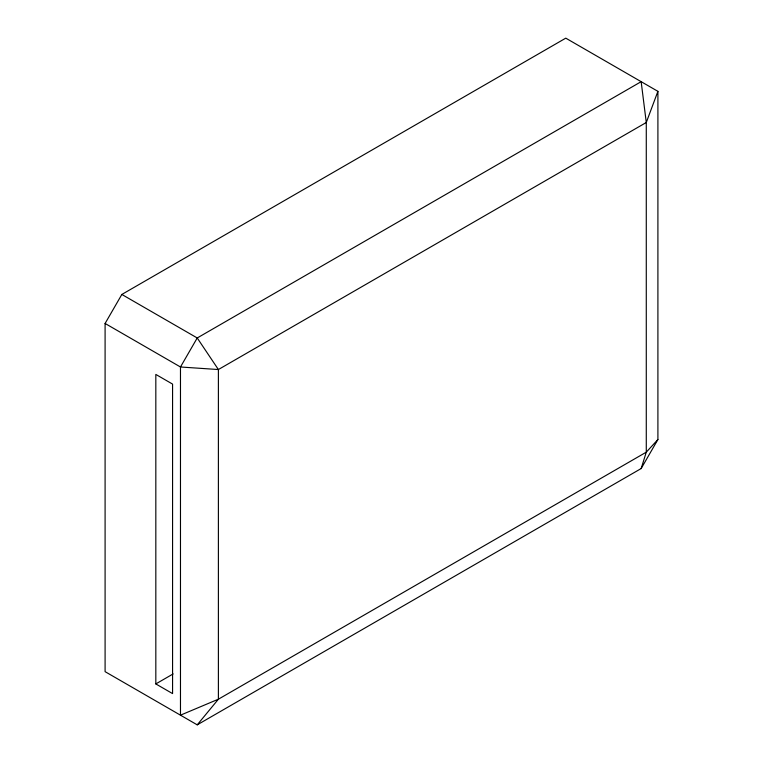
<?xml version="1.0" encoding="UTF-8"?>
<svg xmlns="http://www.w3.org/2000/svg" width="763" height="763" viewBox="0 0 763 763"><rect width="100%" height="100%" fill="white"/><g stroke="black" fill="none" stroke-linecap="round" stroke-linejoin="round"><path stroke-width="1.14" d="M641.158 468.549L646.28 452.163L646.28 122.5L641.158 81.67L197.226 337.971L180.478 366.993L180.478 715.179L218.39 699.204L646.28 452.163L657.906 439.536L657.906 91.341L565.774 38.15L121.842 294.451L105.094 323.464L105.094 671.659L197.226 724.85L641.158 468.549L657.906 439.536M657.906 91.341L646.28 122.5L218.39 369.54L180.478 366.993L105.094 323.464M197.226 724.85L218.39 699.204L218.39 369.54L197.226 337.971L121.842 294.451M155.824 683.925L172.572 693.596L172.572 384.094L155.824 374.423L155.824 683.925L173.134 673.929"/></g></svg>
